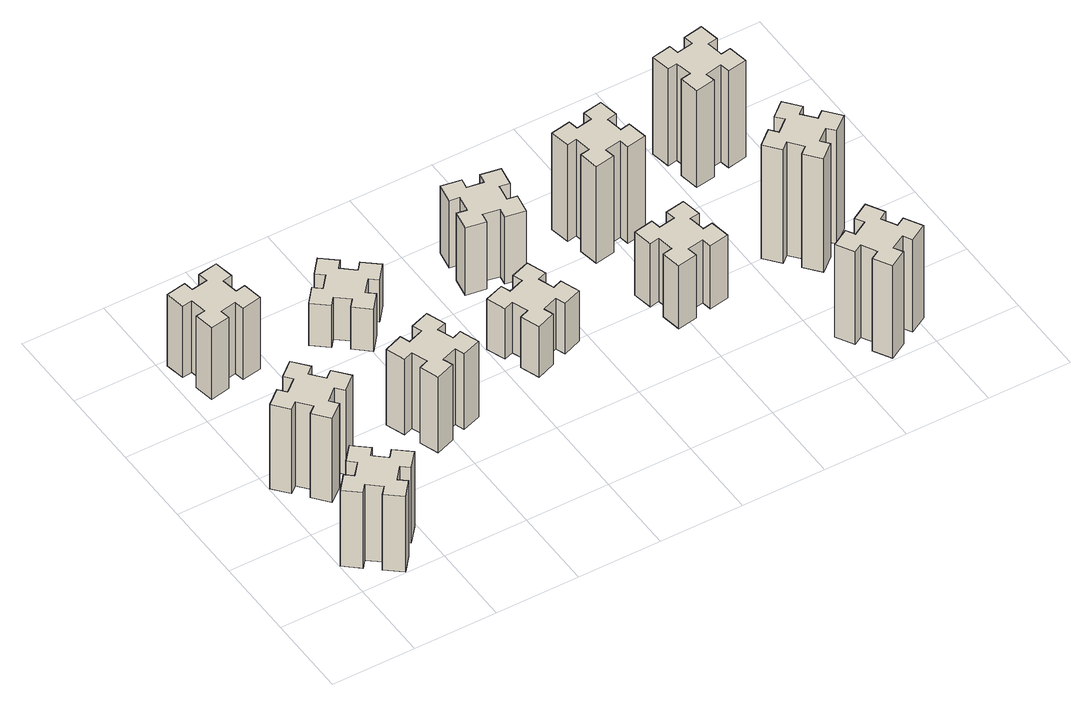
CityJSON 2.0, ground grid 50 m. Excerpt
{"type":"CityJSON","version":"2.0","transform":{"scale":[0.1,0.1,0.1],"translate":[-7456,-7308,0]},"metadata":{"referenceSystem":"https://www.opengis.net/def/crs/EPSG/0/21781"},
"CityObjects":{
"building1":{"type":"Building","attributes":{"class":"1000","function":"1000","usage":"1000","yearOfConstruction":2016,"roofType":"1000","measuredHeight":54,"storeysAboveGround":30,"storeysBelowGround":0},"geometry":[{"type":"Solid","lod":"1","boundaries":[[[[0,1,2,3,4,5,6,7,8,9,10,11,12,13,14,15,16,17,18,19]],[[17,16,20,21]],[[16,15,22,20]],[[15,14,23,22]],[[14,13,24,23]],[[13,12,25,24]],[[12,11,26,25]],[[11,10,27,26]],[[10,9,28,27]],[[9,8,29,28]],[[8,7,30,29]],[[7,6,31,30]],[[6,5,32,31]],[[5,4,33,32]],[[4,3,34,33]],[[3,2,35,34]],[[2,1,36,35]],[[1,0,37,36]],[[0,19,38,37]],[[19,18,39,38]],[[18,17,21,39]],[[24,25,26,27,28,29,30,31,32,33,34,35,36,37,38,39,21,20,22,23]]]]}]},
"building2":{"type":"Building","attributes":{"class":"1000","function":"1000","usage":"1000","yearOfConstruction":2016,"roofType":"1000","measuredHeight":60,"storeysAboveGround":30,"storeysBelowGround":0},"geometry":[{"type":"Solid","lod":"1","boundaries":[[[[40,41,42,43,44,45,46,47,48,49,50,51,52,53,54,55,56,57,58,59]],[[57,56,60,61]],[[56,55,62,60]],[[55,54,63,62]],[[54,53,64,63]],[[53,52,65,64]],[[52,51,66,65]],[[51,50,67,66]],[[50,49,68,67]],[[49,48,69,68]],[[48,47,70,69]],[[47,46,71,70]],[[46,45,72,71]],[[45,44,73,72]],[[44,43,74,73]],[[43,42,75,74]],[[42,41,76,75]],[[41,40,77,76]],[[40,59,78,77]],[[59,58,79,78]],[[58,57,61,79]],[[64,65,66,67,68,69,70,71,72,73,74,75,76,77,78,79,61,60,62,63]]]]}]},
"building3":{"type":"Building","attributes":{"class":"1000","function":"1000","usage":"1000","yearOfConstruction":2016,"roofType":"1000","measuredHeight":51,"storeysAboveGround":30,"storeysBelowGround":0},"geometry":[{"type":"Solid","lod":"1","boundaries":[[[[80,81,82,83,84,85,86,87,88,89,90,91,92,93,94,95,96,97,98,99]],[[97,96,100,101]],[[96,95,102,100]],[[95,94,103,102]],[[94,93,104,103]],[[93,92,105,104]],[[92,91,106,105]],[[91,90,107,106]],[[90,89,108,107]],[[89,88,109,108]],[[88,87,110,109]],[[87,86,111,110]],[[86,85,112,111]],[[85,84,113,112]],[[84,83,114,113]],[[83,82,115,114]],[[82,81,116,115]],[[81,80,117,116]],[[80,99,118,117]],[[99,98,119,118]],[[98,97,101,119]],[[104,105,106,107,108,109,110,111,112,113,114,115,116,117,118,119,101,100,102,103]]]]}]},
"building4":{"type":"Building","attributes":{"class":"1000","function":"1000","usage":"1000","yearOfConstruction":2016,"roofType":"1000","measuredHeight":54,"storeysAboveGround":30,"storeysBelowGround":0},"geometry":[{"type":"Solid","lod":"1","boundaries":[[[[120,121,122,123,124,125,126,127,128,129,130,131,132,133,134,135,136,137,138,139]],[[137,136,140,141]],[[136,135,142,140]],[[135,134,143,142]],[[134,133,144,143]],[[133,132,145,144]],[[132,131,146,145]],[[131,130,147,146]],[[130,129,148,147]],[[129,128,149,148]],[[128,127,150,149]],[[127,126,151,150]],[[126,125,152,151]],[[125,124,153,152]],[[124,123,154,153]],[[123,122,155,154]],[[122,121,156,155]],[[121,120,157,156]],[[120,139,158,157]],[[139,138,159,158]],[[138,137,141,159]],[[144,145,146,147,148,149,150,151,152,153,154,155,156,157,158,159,141,140,142,143]]]]}]},
"building5":{"type":"Building","attributes":{"class":"1000","function":"1000","usage":"1000","yearOfConstruction":2016,"roofType":"1000","measuredHeight":30,"storeysAboveGround":30,"storeysBelowGround":0},"geometry":[{"type":"Solid","lod":"1","boundaries":[[[[160,161,162,163,164,165,166,167,168,169,170,171,172,173,174,175,176,177,178,179]],[[177,176,180,181]],[[176,175,182,180]],[[175,174,183,182]],[[174,173,184,183]],[[173,172,185,184]],[[172,171,186,185]],[[171,170,187,186]],[[170,169,188,187]],[[169,168,189,188]],[[168,167,190,189]],[[167,166,191,190]],[[166,165,192,191]],[[165,164,193,192]],[[164,163,194,193]],[[163,162,195,194]],[[162,161,196,195]],[[161,160,197,196]],[[160,179,198,197]],[[179,178,199,198]],[[178,177,181,199]],[[184,185,186,187,188,189,190,191,192,193,194,195,196,197,198,199,181,180,182,183]]]]}]},
"building6":{"type":"Building","attributes":{"class":"1000","function":"1000","usage":"1000","yearOfConstruction":2016,"roofType":"1000","measuredHeight":36,"storeysAboveGround":30,"storeysBelowGround":0},"geometry":[{"type":"Solid","lod":"1","boundaries":[[[[200,201,202,203,204,205,206,207,208,209,210,211,212,213,214,215,216,217,218,219]],[[217,216,220,221]],[[216,215,222,220]],[[215,214,223,222]],[[214,213,224,223]],[[213,212,225,224]],[[212,211,226,225]],[[211,210,227,226]],[[210,209,228,227]],[[209,208,229,228]],[[208,207,230,229]],[[207,206,231,230]],[[206,205,232,231]],[[205,204,233,232]],[[204,203,234,233]],[[203,202,235,234]],[[202,201,236,235]],[[201,200,237,236]],[[200,219,238,237]],[[219,218,239,238]],[[218,217,221,239]],[[224,225,226,227,228,229,230,231,232,233,234,235,236,237,238,239,221,220,222,223]]]]}]},
"building7":{"type":"Building","attributes":{"class":"1000","function":"1000","usage":"1000","yearOfConstruction":2016,"roofType":"1000","measuredHeight":48,"storeysAboveGround":30,"storeysBelowGround":0},"geometry":[{"type":"Solid","lod":"1","boundaries":[[[[240,241,242,243,244,245,246,247,248,249,250,251,252,253,254,255,256,257,258,259]],[[257,256,260,261]],[[256,255,262,260]],[[255,254,263,262]],[[254,253,264,263]],[[253,252,265,264]],[[252,251,266,265]],[[251,250,267,266]],[[250,249,268,267]],[[249,248,269,268]],[[248,247,270,269]],[[247,246,271,270]],[[246,245,272,271]],[[245,244,273,272]],[[244,243,274,273]],[[243,242,275,274]],[[242,241,276,275]],[[241,240,277,276]],[[240,259,278,277]],[[259,258,279,278]],[[258,257,261,279]],[[264,265,266,267,268,269,270,271,272,273,274,275,276,277,278,279,261,260,262,263]]]]}]},
"building8":{"type":"Building","attributes":{"class":"1000","function":"1000","usage":"1000","yearOfConstruction":2016,"roofType":"1000","measuredHeight":45,"storeysAboveGround":30,"storeysBelowGround":0},"geometry":[{"type":"Solid","lod":"1","boundaries":[[[[280,281,282,283,284,285,286,287,288,289,290,291,292,293,294,295,296,297,298,299]],[[297,296,300,301]],[[296,295,302,300]],[[295,294,303,302]],[[294,293,304,303]],[[293,292,305,304]],[[292,291,306,305]],[[291,290,307,306]],[[290,289,308,307]],[[289,288,309,308]],[[288,287,310,309]],[[287,286,311,310]],[[286,285,312,311]],[[285,284,313,312]],[[284,283,314,313]],[[283,282,315,314]],[[282,281,316,315]],[[281,280,317,316]],[[280,299,318,317]],[[299,298,319,318]],[[298,297,301,319]],[[304,305,306,307,308,309,310,311,312,313,314,315,316,317,318,319,301,300,302,303]]]]}]},
"building9":{"type":"Building","attributes":{"class":"1000","function":"1000","usage":"1000","yearOfConstruction":2016,"roofType":"1000","measuredHeight":69,"storeysAboveGround":30,"storeysBelowGround":0},"geometry":[{"type":"Solid","lod":"1","boundaries":[[[[320,321,322,323,324,325,326,327,328,329,330,331,332,333,334,335,336,337,338,339]],[[337,336,340,341]],[[336,335,342,340]],[[335,334,343,342]],[[334,333,344,343]],[[333,332,345,344]],[[332,331,346,345]],[[331,330,347,346]],[[330,329,348,347]],[[329,328,349,348]],[[328,327,350,349]],[[327,326,351,350]],[[326,325,352,351]],[[325,324,353,352]],[[324,323,354,353]],[[323,322,355,354]],[[322,321,356,355]],[[321,320,357,356]],[[320,339,358,357]],[[339,338,359,358]],[[338,337,341,359]],[[344,345,346,347,348,349,350,351,352,353,354,355,356,357,358,359,341,340,342,343]]]]}]},
"building10":{"type":"Building","attributes":{"class":"1000","function":"1000","usage":"1000","yearOfConstruction":2016,"roofType":"1000","measuredHeight":66,"storeysAboveGround":30,"storeysBelowGround":0},"geometry":[{"type":"Solid","lod":"1","boundaries":[[[[360,361,362,363,364,365,366,367,368,369,370,371,372,373,374,375,376,377,378,379]],[[377,376,380,381]],[[376,375,382,380]],[[375,374,383,382]],[[374,373,384,383]],[[373,372,385,384]],[[372,371,386,385]],[[371,370,387,386]],[[370,369,388,387]],[[369,368,389,388]],[[368,367,390,389]],[[367,366,391,390]],[[366,365,392,391]],[[365,364,393,392]],[[364,363,394,393]],[[363,362,395,394]],[[362,361,396,395]],[[361,360,397,396]],[[360,379,398,397]],[[379,378,399,398]],[[378,377,381,399]],[[384,385,386,387,388,389,390,391,392,393,394,395,396,397,398,399,381,380,382,383]]]]}]},
"building11":{"type":"Building","attributes":{"class":"1000","function":"1000","usage":"1000","yearOfConstruction":2016,"roofType":"1000","measuredHeight":81,"storeysAboveGround":30,"storeysBelowGround":0},"geometry":[{"type":"Solid","lod":"1","boundaries":[[[[400,401,402,403,404,405,406,407,408,409,410,411,412,413,414,415,416,417,418,419]],[[417,416,420,421]],[[416,415,422,420]],[[415,414,423,422]],[[414,413,424,423]],[[413,412,425,424]],[[412,411,426,425]],[[411,410,427,426]],[[410,409,428,427]],[[409,408,429,428]],[[408,407,430,429]],[[407,406,431,430]],[[406,405,432,431]],[[405,404,433,432]],[[404,403,434,433]],[[403,402,435,434]],[[402,401,436,435]],[[401,400,437,436]],[[400,419,438,437]],[[419,418,439,438]],[[418,417,421,439]],[[424,425,426,427,428,429,430,431,432,433,434,435,436,437,438,439,421,420,422,423]]]]}]},
"building12":{"type":"Building","attributes":{"class":"1000","function":"1000","usage":"1000","yearOfConstruction":2016,"roofType":"1000","measuredHeight":69,"storeysAboveGround":30,"storeysBelowGround":0},"geometry":[{"type":"Solid","lod":"1","boundaries":[[[[440,441,442,443,444,445,446,447,448,449,450,451,452,453,454,455,456,457,458,459]],[[457,456,460,461]],[[456,455,462,460]],[[455,454,463,462]],[[454,453,464,463]],[[453,452,465,464]],[[452,451,466,465]],[[451,450,467,466]],[[450,449,468,467]],[[449,448,469,468]],[[448,447,470,469]],[[447,446,471,470]],[[446,445,472,471]],[[445,444,473,472]],[[444,443,474,473]],[[443,442,475,474]],[[442,441,476,475]],[[441,440,477,476]],[[440,459,478,477]],[[459,458,479,478]],[[458,457,461,479]],[[464,465,466,467,468,469,470,471,472,473,474,475,476,477,478,479,461,460,462,463]]]]}]}
},
"vertices":[
[354,297,0],[278,362,0],[316,408,0],[224,485,0],[147,393,0],[193,354,0],[129,278,0],[83,316,0],[6,224,0],[98,147,0],[136,193,0],[213,129,0],[174,83,0],[266,6,0],[343,98,0],[297,136,0],[362,213,0],[408,174,0],[485,266,0],[393,343,0],[362,213,540],[408,174,540],[297,136,540],[343,98,540],[266,6,540],[174,83,540],[213,129,540],[136,193,540],[98,147,540],[6,224,540],[83,316,540],[129,278,540],[193,354,540],[147,393,540],[224,485,540],[316,408,540],[278,362,540],[354,297,540],[393,343,540],[485,266,540],
[362,918,0],[297,994,0],[343,1033,0],[266,1125,0],[174,1048,0],[213,1002,0],[136,937,0],[98,983,0],[6,906,0],[83,814,0],[129,853,0],[193,776,0],[147,738,0],[224,646,0],[316,723,0],[278,769,0],[354,833,0],[393,787,0],[485,864,0],[408,956,0],[354,833,600],[393,787,600],[278,769,600],[316,723,600],[224,646,600],[147,738,600],[193,776,600],[129,853,600],[83,814,600],[6,906,600],[98,983,600],[136,937,600],[213,1002,600],[174,1048,600],[266,1125,600],[343,1033,600],[297,994,600],[362,918,600],[408,956,600],[485,864,600],
[362,1795,0],[345,1894,0],[404,1904,0],[383,2022,0],[265,2001,0],[275,1942,0],[177,1925,0],[167,1984,0],[48,1963,0],[69,1845,0],[128,1855,0],[146,1757,0],[87,1747,0],[107,1628,0],[226,1649,0],[215,1708,0],[314,1726,0],[324,1667,0],[442,1687,0],[421,1806,0],[314,1726,510],[324,1667,510],[215,1708,510],[226,1649,510],[107,1628,510],[87,1747,510],[146,1757,510],[128,1855,510],[69,1845,510],[48,1963,510],[167,1984,510],[177,1925,510],[275,1942,510],[265,2001,510],[383,2022,510],[404,1904,510],[345,1894,510],[362,1795,510],[421,1806,510],[442,1687,510],
[995,1006,0],[901,972,0],[880,1028,0],[767,987,0],[809,874,0],[865,895,0],[899,801,0],[843,780,0],[884,667,0],[997,709,0],[976,765,0],[1070,799,0],[1090,743,0],[1203,784,0],[1162,897,0],[1106,876,0],[1072,970,0],[1128,990,0],[1087,1103,0],[974,1062,0],[1072,970,540],[1128,990,540],[1106,876,540],[1162,897,540],[1203,784,540],[1090,743,540],[1070,799,540],[976,765,540],[997,709,540],[884,667,540],[843,780,540],[899,801,540],[865,895,540],[809,874,540],[767,987,540],[880,1028,540],[901,972,540],[995,1006,540],[974,1062,540],[1087,1103,540],
[933,1834,0],[869,1758,0],[823,1796,0],[746,1704,0],[838,1627,0],[876,1673,0],[953,1609,0],[914,1563,0],[1006,1486,0],[1083,1578,0],[1037,1616,0],[1102,1693,0],[1148,1654,0],[1225,1746,0],[1133,1823,0],[1094,1777,0],[1018,1842,0],[1056,1888,0],[964,1965,0],[887,1873,0],[1018,1842,300],[1056,1888,300],[1094,1777,300],[1133,1823,300],[1225,1746,300],[1148,1654,300],[1102,1693,300],[1037,1616,300],[1083,1578,300],[1006,1486,300],[914,1563,300],[953,1609,300],[876,1673,300],[838,1627,300],[746,1704,300],[823,1796,300],[869,1758,300],[933,1834,300],[887,1873,300],[964,1965,300],
[1605,1095,0],[1639,1001,0],[1583,980,0],[1624,867,0],[1737,909,0],[1716,965,0],[1810,999,0],[1830,943,0],[1943,984,0],[1902,1097,0],[1846,1076,0],[1812,1170,0],[1868,1190,0],[1827,1303,0],[1714,1262,0],[1735,1206,0],[1641,1172,0],[1620,1228,0],[1507,1187,0],[1549,1074,0],[1641,1172,360],[1620,1228,360],[1735,1206,360],[1714,1262,360],[1827,1303,360],[1868,1190,360],[1812,1170,360],[1846,1076,360],[1902,1097,360],[1943,984,360],[1830,943,360],[1810,999,360],[1716,965,360],[1737,909,360],[1624,867,360],[1583,980,360],[1639,1001,360],[1605,1095,360],[1549,1074,360],[1507,1187,360],
[1894,1825,0],[1795,1842,0],[1806,1901,0],[1687,1922,0],[1667,1804,0],[1726,1794,0],[1708,1695,0],[1649,1706,0],[1628,1587,0],[1747,1567,0],[1757,1626,0],[1855,1608,0],[1845,1549,0],[1963,1528,0],[1984,1647,0],[1925,1657,0],[1942,1755,0],[2001,1745,0],[2022,1863,0],[1904,1884,0],[1942,1755,480],[2001,1745,480],[1925,1657,480],[1984,1647,480],[1963,1528,480],[1845,1549,480],[1855,1608,480],[1757,1626,480],[1747,1567,480],[1628,1587,480],[1649,1706,480],[1708,1695,480],[1726,1794,480],[1667,1804,480],[1687,1922,480],[1806,1901,480],[1795,1842,480],[1894,1825,480],[1904,1884,480],[2022,1863,480],
[2682,955,0],[2665,1054,0],[2724,1064,0],[2703,1182,0],[2585,1161,0],[2595,1102,0],[2497,1085,0],[2487,1144,0],[2368,1123,0],[2389,1005,0],[2448,1015,0],[2466,917,0],[2407,907,0],[2427,788,0],[2546,809,0],[2535,868,0],[2634,886,0],[2644,827,0],[2762,847,0],[2741,966,0],[2634,886,450],[2644,827,450],[2535,868,450],[2546,809,450],[2427,788,450],[2407,907,450],[2466,917,450],[2448,1015,450],[2389,1005,450],[2368,1123,450],[2487,1144,450],[2497,1085,450],[2595,1102,450],[2585,1161,450],[2703,1182,450],[2724,1064,450],[2665,1054,450],[2682,955,450],[2741,966,450],[2762,847,450],
[2435,1508,0],[2534,1526,0],[2544,1467,0],[2662,1487,0],[2641,1606,0],[2582,1595,0],[2565,1694,0],[2624,1704,0],[2603,1822,0],[2485,1801,0],[2495,1742,0],[2397,1725,0],[2387,1784,0],[2268,1763,0],[2289,1645,0],[2348,1655,0],[2366,1557,0],[2307,1547,0],[2327,1428,0],[2446,1449,0],[2366,1557,690],[2307,1547,690],[2348,1655,690],[2289,1645,690],[2268,1763,690],[2387,1784,690],[2397,1725,690],[2495,1742,690],[2485,1801,690],[2603,1822,690],[2624,1704,690],[2565,1694,690],[2582,1595,690],[2641,1606,690],[2662,1487,690],[2544,1467,690],[2534,1526,690],[2435,1508,690],[2446,1449,690],[2327,1428,690],
[3426,257,0],[3376,344,0],[3428,374,0],[3368,478,0],[3264,418,0],[3294,366,0],[3207,316,0],[3177,368,0],[3073,308,0],[3133,204,0],[3185,234,0],[3235,147,0],[3183,117,0],[3243,13,0],[3347,73,0],[3317,125,0],[3404,175,0],[3434,123,0],[3538,183,0],[3478,287,0],[3404,175,660],[3434,123,660],[3317,125,660],[3347,73,660],[3243,13,660],[3183,117,660],[3235,147,660],[3185,234,660],[3133,204,660],[3073,308,660],[3177,368,660],[3207,316,660],[3294,366,660],[3264,418,660],[3368,478,660],[3428,374,660],[3376,344,660],[3426,257,660],[3478,287,660],[3538,183,660],
[3273,1102,0],[3196,1037,0],[3158,1083,0],[3066,1006,0],[3143,914,0],[3189,953,0],[3253,876,0],[3207,838,0],[3284,746,0],[3376,823,0],[3338,869,0],[3414,933,0],[3453,887,0],[3545,964,0],[3468,1056,0],[3422,1018,0],[3357,1094,0],[3403,1133,0],[3326,1225,0],[3234,1148,0],[3357,1094,810],[3403,1133,810],[3422,1018,810],[3468,1056,810],[3545,964,810],[3453,887,810],[3414,933,810],[3338,869,810],[3376,823,810],[3284,746,810],[3207,838,810],[3253,876,810],[3189,953,810],[3143,914,810],[3066,1006,810],[3158,1083,810],[3196,1037,810],[3273,1102,810],[3234,1148,810],[3326,1225,810],
[3088,1855,0],[3106,1757,0],[3047,1747,0],[3067,1628,0],[3186,1649,0],[3175,1708,0],[3274,1726,0],[3284,1667,0],[3402,1687,0],[3381,1806,0],[3322,1795,0],[3305,1894,0],[3364,1904,0],[3343,2022,0],[3225,2001,0],[3235,1942,0],[3137,1925,0],[3127,1984,0],[3008,1963,0],[3029,1845,0],[3137,1925,690],[3127,1984,690],[3235,1942,690],[3225,2001,690],[3343,2022,690],[3364,1904,690],[3305,1894,690],[3322,1795,690],[3381,1806,690],[3402,1687,690],[3284,1667,690],[3274,1726,690],[3175,1708,690],[3186,1649,690],[3067,1628,690],[3047,1747,690],[3106,1757,690],[3088,1855,690],[3029,1845,690],[3008,1963,690]
]}
